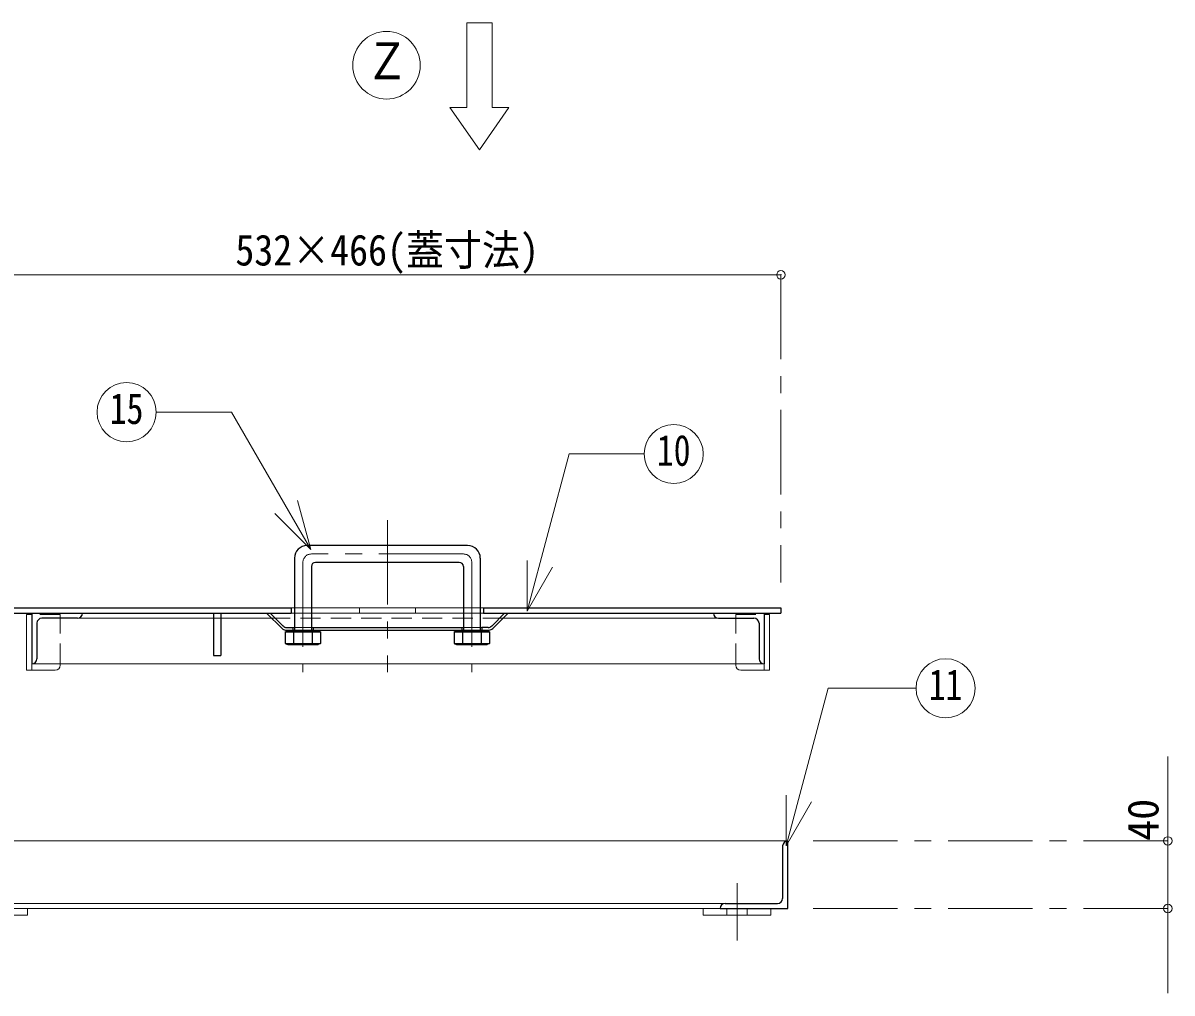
# Model space of a CAD drawing. Units: millimetres at full size, sheet at 1:10; details may follow other scales. Extents: x -2126 to 1924, y -1326 to 1484.
# Drawn here: x -1174 to -494, y 74 to 648 of the extents above; entities that cross this region are included whole.
import ezdxf
from ezdxf.enums import TextEntityAlignment as Align

# ---------------------------------------------------------------- set-up
doc = ezdxf.new("R2010")
doc.units = ezdxf.units.MM
doc.header["$LTSCALE"] = 10
doc.header["$PDMODE"] = 32
doc.header["$PDSIZE"] = 5
doc.linetypes.add('CHAIN1', pattern=[8, 5, -1, 1, -1])
doc.linetypes.add('DASHED1', pattern=[1.8, 1.2, -0.6])
doc.layers.add('0-0_ﾚｲﾔ1', color=4, linetype='Continuous', lineweight=9)
doc.styles.add('ＭＳ ゴシック', font='')
doc.styles.get('ＭＳ ゴシック').set_extended_font_data('MS Gothic')

msp = doc.modelspace()

# ---------------------------------------------------------------- linework, layer by layer
at = {"layer": '0-0_ﾚｲﾔ1', "color": 7, "lineweight": 18}
for p, q in [((-911.22, 648.05), (-896.22, 648.05)), ((-911.22, 648.05), (-911.22, 598.05)), ((-903.72, 573.05), (-921.22, 598.05)), ((-921.22, 598.05), (-911.22, 598.05)), ((-903.72, 573.05), (-886.22, 598.05)), ((-1050.51, 417.77), (-1095.1, 417.77)), ((-1003.62, 336.55), (-1050.51, 417.77)), ((-1003.62, 336.55), (-1011.38, 365.53)), ((-1003.62, 336.55), (-1024.83, 357.77)), ((-875.51, 300.01), (-875.51, 330.01)), ((-875.51, 300.01), (-860.51, 325.99)), ((-1015.22, 302.05), (-1013.22, 302.05)), ((-1003.22, 302.05), (-974.8, 302.05)), ((-974.8, 302.05), (-974.8, 298.85)), ((-941.63, 302.05), (-941.63, 298.85)), ((-941.63, 302.05), (-913.22, 302.05)), ((-903.22, 302.05), (-901.22, 302.05)), ((-1171.92, 298.05), (-1168.72, 298.05)), ((-1171.92, 298.05), (-1171.92, 265.05)), ((-1013.22, 298.85), (-1015.22, 298.85)), ((-974.8, 298.85), (-1003.22, 298.85)), ((-913.22, 298.85), (-941.63, 298.85)), ((-901.22, 298.85), (-903.22, 298.85)), ((-732.02, 298.05), (-735.22, 298.05)), ((-732.02, 298.05), (-732.02, 265.05)), ((-1014.22, 290.35), (-1013.22, 290.35)), ((-1014.22, 288.85), (-1013.22, 288.85)), ((-1003.22, 290.35), (-1002.22, 290.35)), ((-1003.22, 288.85), (-1002.22, 288.85)), ((-913.22, 290.35), (-914.22, 290.35)), ((-913.22, 288.85), (-914.22, 288.85)), ((-902.22, 290.35), (-903.22, 290.35)), ((-902.22, 288.85), (-903.22, 288.85)), ((-1168.72, 268.85), (-1168.72, 265.05)), ((-735.22, 268.85), (-735.22, 265.05)), ((-1171.92, 265.05), (-1168.72, 265.05)), ((-732.02, 265.05), (-735.22, 265.05)), ((-722.23, 161.15), (-697.26, 254.36)), ((-697.26, 254.36), (-645.26, 254.36)), ((-722.23, 161.15), (-722.23, 191.15)), ((-722.23, 161.15), (-707.23, 187.13)), ((-721.22, 164.05), (-1661.22, 164.05)), ((-1624.22, 127.05), (-758.22, 127.05)), ((-1621.22, 124.05), (-761.22, 124.05))]:
    msp.add_line(p, q, dxfattribs=at)
at = {"layer": '0-0_ﾚｲﾔ1'}
for p, q in [((-1191.22, 499.05), (-725.22, 499.05)), ((-974.8, 302.05), (-941.63, 302.05)), ((-1141.72, 295.85), (-1061.22, 295.85)), ((-1056.72, 295.85), (-1026.72, 295.85)), ((-974.8, 298.85), (-941.63, 298.85)), ((-889.72, 295.85), (-762.22, 295.85)), ((-1168.72, 268.85), (-735.22, 268.85)), ((-1151.92, 268.05), (-1151.92, 268.85)), ((-752.02, 268.05), (-752.02, 268.85)), ((-1154.92, 265.05), (-1168.72, 265.05)), ((-749.02, 265.05), (-735.22, 265.05)), ((-496.22, 214.05), (-496.22, 74.05)), ((-1171.22, 120.05), (-1171.22, 124.05)), ((-771.22, 120.05), (-771.22, 124.05)), ((-731.22, 120.05), (-731.22, 124.05)), ((-1211.22, 120.05), (-1171.22, 120.05)), ((-771.22, 120.05), (-731.22, 120.05))]:
    msp.add_line(p, q, dxfattribs=at)
at = {"layer": '0-0_ﾚｲﾔ1', "linetype": 'CHAIN1'}
for p, q in [((-725.22, 499.05), (-725.22, 317.05)), ((-958.22, 353.85), (-958.22, 263.85)), ((-913.22, 333.85), (-1003.22, 333.85)), ((-1008.22, 328.85), (-1008.22, 263.85)), ((-908.22, 328.85), (-908.22, 263.85)), ((-496.22, 164.05), (-706.22, 164.05)), ((-751.22, 105.05), (-751.22, 139.05)), ((-496.22, 124.05), (-706.22, 124.05))]:
    msp.add_line(p, q, dxfattribs=at)
at = {"layer": '0-0_ﾚｲﾔ1', "color": 5, "lineweight": 25}
for p, q in [((-910.72, 338.85), (-1005.72, 338.85)), ((-1013.22, 331.35), (-1013.22, 288.35)), ((-915.72, 328.85), (-1000.72, 328.85)), ((-903.22, 331.35), (-903.22, 288.35)), ((-1003.22, 326.35), (-1003.22, 288.35)), ((-913.22, 326.35), (-913.22, 288.35)), ((-1191.22, 302.05), (-1015.22, 302.05)), ((-1015.22, 302.05), (-1015.22, 298.85)), ((-901.22, 302.05), (-725.22, 302.05)), ((-725.22, 302.05), (-725.22, 298.85)), ((-1203.72, 298.85), (-1015.22, 298.85)), ((-1168.72, 298.85), (-1168.72, 268.85)), ((-1165.72, 292.85), (-1165.72, 271.85)), ((-1141.72, 295.85), (-1162.72, 295.85)), ((-1056.72, 298.85), (-1056.72, 273.85)), ((-1020.59, 289.72), (-1029.72, 298.85)), ((-1019.97, 291.22), (-1027.59, 298.85)), ((-896.46, 291.22), (-888.84, 298.85)), ((-895.84, 289.72), (-886.72, 298.85)), ((-762.22, 295.85), (-741.22, 295.85)), ((-738.22, 292.85), (-738.22, 271.85)), ((-735.22, 298.85), (-735.22, 268.85)), ((-1018.72, 287.85), (-1017.22, 288.35)), ((-1018.72, 287.85), (-997.72, 287.85)), ((-1018.72, 287.85), (-1018.72, 280.85)), ((-1018.47, 288.85), (-1014.22, 288.85)), ((-1017.22, 288.35), (-999.22, 288.35)), ((-1013.72, 287.85), (-1013.72, 280.85)), ((-1002.72, 287.85), (-1002.72, 280.85)), ((-1002.22, 290.35), (-1002.22, 288.85)), ((-1002.22, 288.85), (-914.22, 288.85)), ((-918.72, 287.85), (-917.22, 288.35)), ((-918.72, 287.85), (-897.72, 287.85)), ((-917.22, 288.35), (-899.22, 288.35)), ((-913.72, 287.85), (-913.72, 280.85)), ((-908.22, 288.35), (-902.72, 287.85)), ((-902.72, 287.85), (-899.22, 288.35)), ((-1018.72, 280.85), (-997.72, 280.85)), ((-1018.72, 280.85), (-1017.22, 280.35)), ((-1017.22, 280.35), (-1013.72, 280.85)), ((-1017.22, 280.35), (-999.22, 280.35)), ((-1013.72, 280.85), (-1008.22, 280.35)), ((-1008.22, 280.35), (-1002.72, 280.85)), ((-1002.72, 280.85), (-999.22, 280.35)), ((-918.72, 280.85), (-897.72, 280.85)), ((-917.22, 280.35), (-899.22, 280.35)), ((-897.72, 280.85), (-899.22, 280.35)), ((-721.22, 124.05), (-721.22, 164.05)), ((-724.22, 161.05), (-724.22, 130.05)), ((-761.22, 124.05), (-721.22, 124.05)), ((-758.22, 127.05), (-727.22, 127.05))]:
    msp.add_line(p, q, dxfattribs=at)
at = {"layer": '0-0_ﾚｲﾔ1', "linetype": 'DASHED1'}
for p, q in [((-1013.22, 302.05), (-1003.22, 302.05)), ((-913.22, 302.05), (-903.22, 302.05)), ((-1151.92, 298.05), (-1168.72, 298.05)), ((-1151.92, 268.85), (-1151.92, 298.05)), ((-1056.72, 295.85), (-1061.22, 295.85)), ((-889.72, 295.85), (-1026.72, 295.85)), ((-1013.22, 298.85), (-1003.22, 298.85)), ((-913.22, 298.85), (-903.22, 298.85)), ((-752.02, 298.05), (-735.22, 298.05)), ((-752.02, 268.85), (-752.02, 298.05)), ((-1013.22, 290.35), (-1003.22, 290.35)), ((-1013.22, 288.85), (-1003.22, 288.85)), ((-913.22, 290.35), (-903.22, 290.35)), ((-913.22, 288.85), (-903.22, 288.85)), ((-757.22, 120.05), (-757.22, 124.05)), ((-745.22, 120.05), (-745.22, 124.05))]:
    msp.add_line(p, q, dxfattribs=at)
at = {"layer": '0-0_ﾚｲﾔ1', "color": 7, "lineweight": 18}
for points in [[(-896.22, 648.05), (-896.22, 598.05), (-886.22, 598.05)], [(-875.51, 300.01), (-850.59, 393.02), (-806.2, 393.02)]]:
    msp.add_lwpolyline(points, dxfattribs=at)
at = {"layer": '0-0_ﾚｲﾔ1', "color": 5, "lineweight": 25}
for points in [[(-901.22, 302.05), (-901.22, 298.85), (-725.22, 298.85)], [(-1061.22, 298.85), (-1061.22, 273.85), (-1056.72, 273.85)], [(-1017.85, 290.35), (-1014.22, 290.35), (-1014.22, 288.85)], [(-1017.22, 288.35), (-1013.72, 287.85), (-1008.22, 288.35)], [(-1008.22, 288.35), (-1002.72, 287.85), (-999.22, 288.35)], [(-1002.22, 290.35), (-914.22, 290.35), (-914.22, 288.85)], [(-999.22, 288.35), (-997.72, 287.85), (-997.72, 280.85), (-999.22, 280.35)], [(-918.72, 287.85), (-918.72, 280.85), (-917.22, 280.35), (-913.72, 280.85)], [(-917.22, 288.35), (-913.72, 287.85), (-908.22, 288.35)], [(-902.72, 287.85), (-902.72, 280.85), (-899.22, 280.35)], [(-898.58, 290.35), (-902.22, 290.35), (-902.22, 288.85), (-897.96, 288.85)], [(-899.22, 288.35), (-897.72, 287.85), (-897.72, 280.85)], [(-913.72, 280.85), (-908.22, 280.35), (-902.72, 280.85)]]:
    msp.add_lwpolyline(points, dxfattribs=at)
at = {"layer": '0-0_ﾚｲﾔ1', "color": 7, "lineweight": 18}
for centre, radius in [((-958.72, 623.05), 20), ((-1112.6, 417.77), 17.5), ((-788.7, 393.02), 17.5), ((-627.76, 254.36), 17.5)]:
    msp.add_circle(centre, radius, dxfattribs=at)
at = {"layer": '0-0_ﾚｲﾔ1', "color": 5, "lineweight": 25}
for centre, radius, start, end in [((-1005.72, 331.35), 7.5, 90, 180), ((-910.72, 331.35), 7.5, 0, 90), ((-1000.72, 326.35), 2.5, 90, 180), ((-915.72, 326.35), 2.5, 0, 90), ((-1162.72, 292.85), 3, 90, 180), ((-1141.72, 298.85), 3, 270, 0), ((-762.22, 298.85), 3, 180, 270), ((-741.22, 292.85), 3, 0, 90), ((-1018.47, 291.85), 3, 225, 270), ((-1017.85, 293.35), 3, 225, 270), ((-898.58, 293.35), 3, 270, 315), ((-897.96, 291.85), 3, 270, 315), ((-1168.72, 271.85), 3, 270, 0), ((-735.22, 271.85), 3, 180, 270), ((-721.22, 161.05), 3, 90, 180), ((-727.22, 130.05), 3, 270, 0), ((-758.22, 124.05), 3, 90, 180)]:
    msp.add_arc(centre, radius, start, end, dxfattribs=at)
at = {"layer": '0-0_ﾚｲﾔ1', "linetype": 'CHAIN1'}
for centre, start, end in [((-1003.22, 328.85), 90, 180), ((-913.22, 328.85), 0, 90)]:
    msp.add_arc(centre, 5, start, end, dxfattribs=at)
at = {"layer": '0-0_ﾚｲﾔ1'}
for centre, start, end in [((-1154.92, 268.05), 270, 0), ((-749.02, 268.05), 180, 270)]:
    msp.add_arc(centre, 3, start, end, dxfattribs=at)
at = {"layer": '0-0_ﾚｲﾔ1', "color": 1}
for p in [(-725.22, 499.05), (-496.22, 164.05), (-496.22, 124.05)]:
    msp.add_point(p, dxfattribs=at)

# ---------------------------------------------------------------- texts
at = {"layer": '0-0_ﾚｲﾔ1', "color": 7, "style": 'ＭＳ ゴシック'}
for s, height, width, p in [('Ｚ', 21.99, 0.85, (-971.22, 608.05)), ('532×466(蓋寸法)', 18.33, 0.9, (-1048.22, 499.05)), ('15', 18.33, 0.8, (-1122.6, 405.27)), ('10', 18.33, 0.8, (-798.7, 380.52)), ('11', 18.33, 0.8, (-637.76, 241.86))]:
    msp.add_text(s, height=height, dxfattribs=dict(at, width=width)).set_placement(p, align=Align.BOTTOM_LEFT)
msp.add_text('40', height=18.33, rotation=90, dxfattribs=at).set_placement((-496.22, 164.05), align=Align.BOTTOM_LEFT)

doc.saveas('drawing.dxf')
